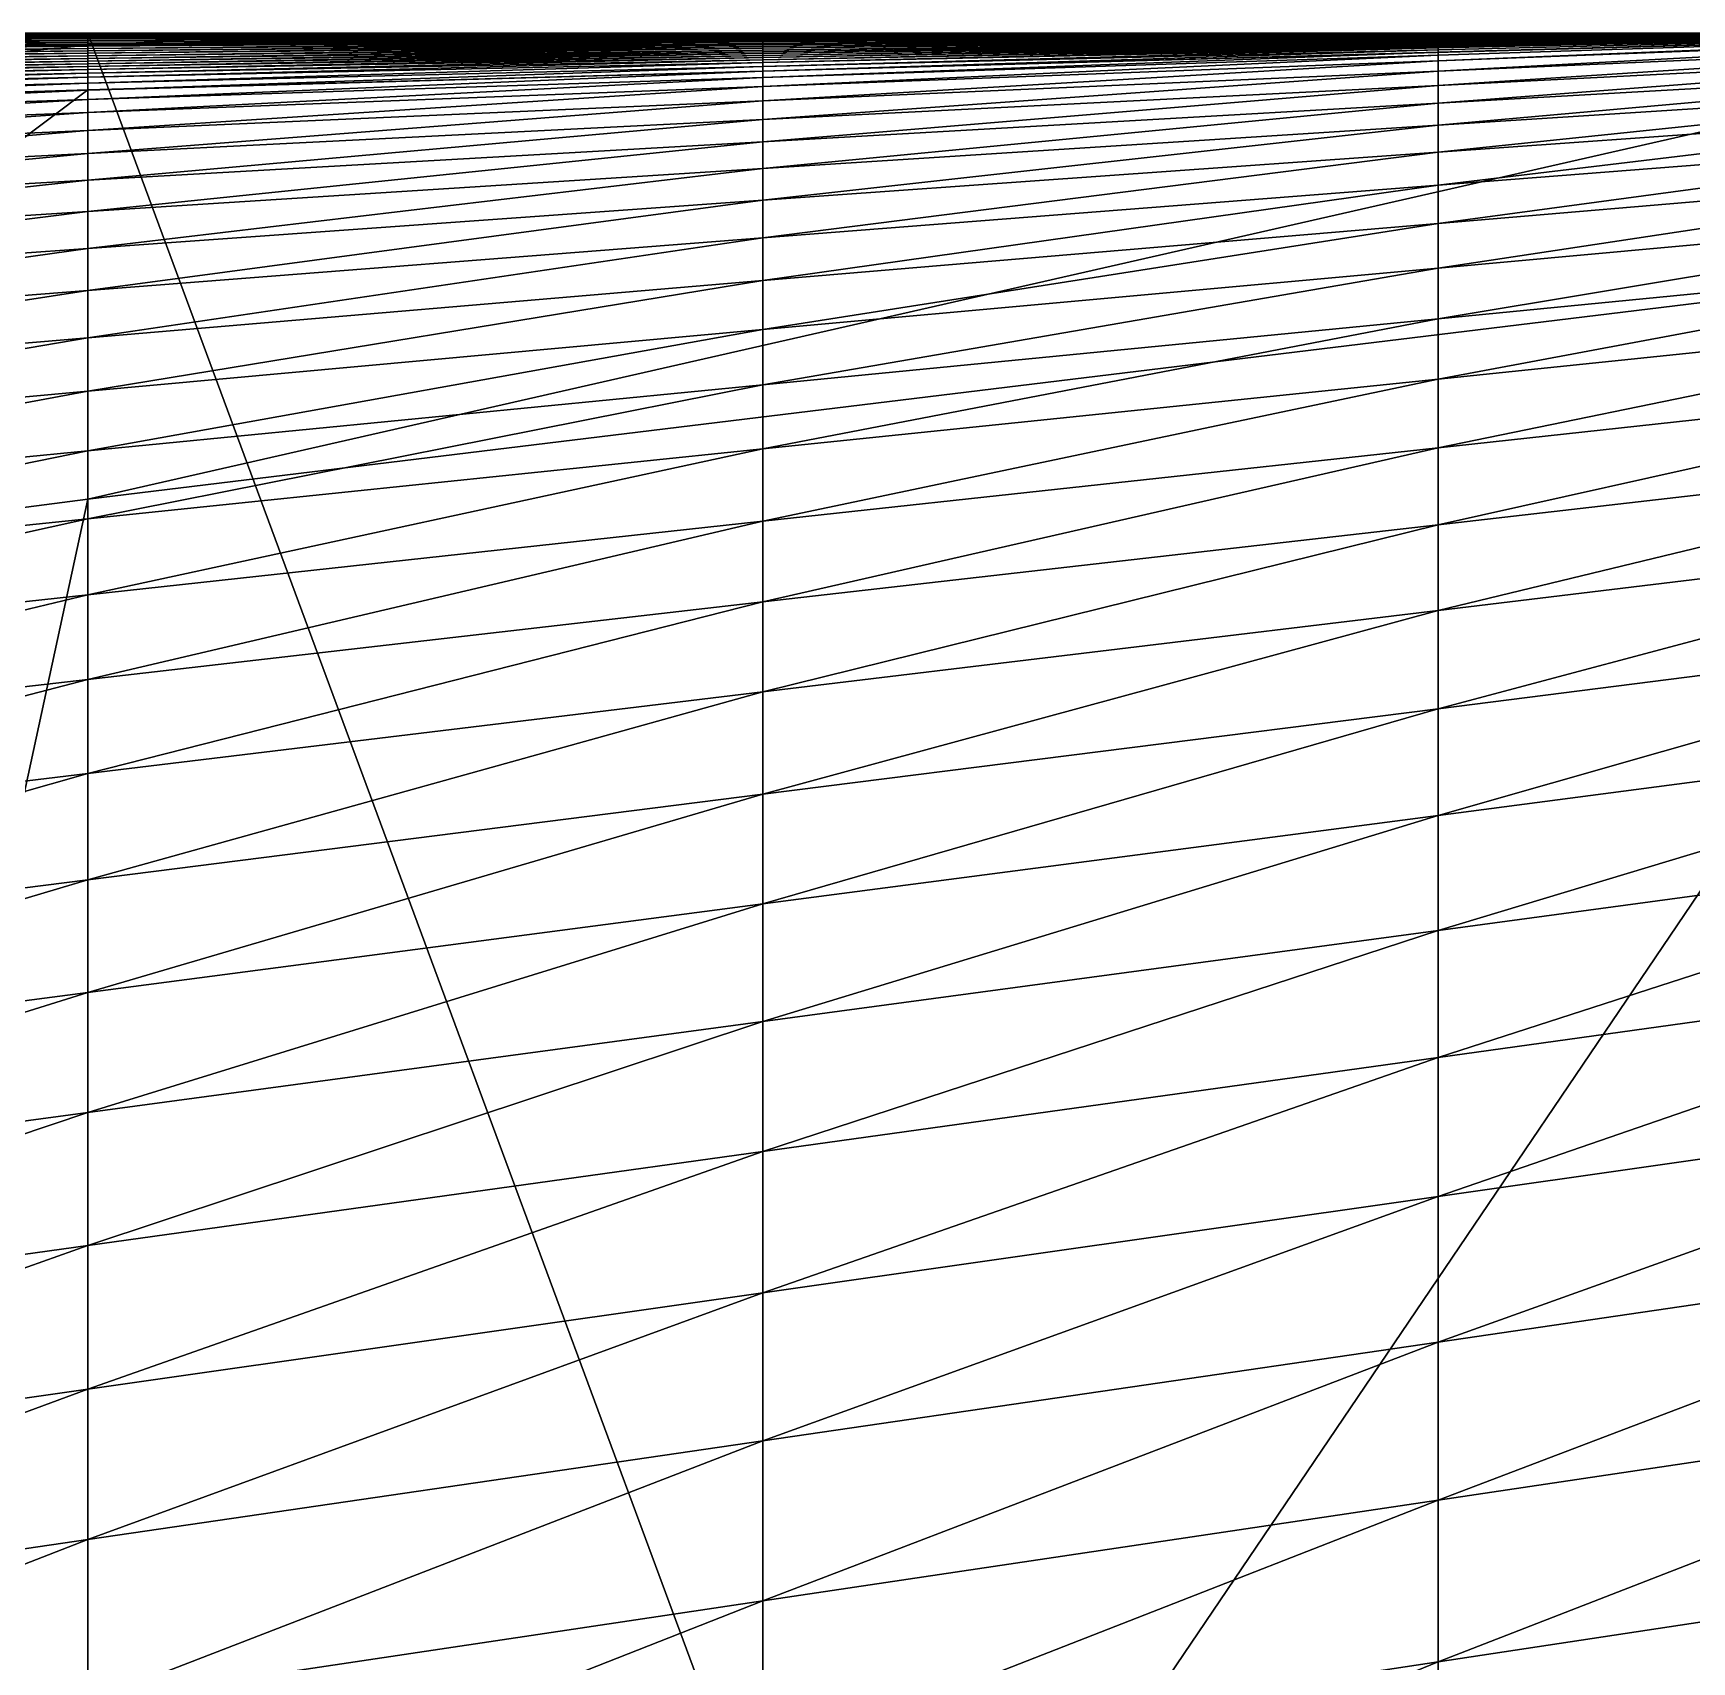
# Model space of a CAD drawing. Header units: metres. Extents: x -3 to 177, y -14 to 14.
# Drawn here: x 32.744 to 34.064, y 13.104 to 14.4 of the extents above; entities that cross this region are included whole.
import ezdxf

# ---------------------------------------------------------------- set-up
doc = ezdxf.new("R2010")
doc.units = ezdxf.units.M
doc.layers.add('HULL', color=7, linetype='Continuous', true_color=0x528ba5)
doc.layers.add('WBT_5_P', color=7, linetype='Continuous', true_color=0x5891b3)

msp = doc.modelspace()

# ---------------------------------------------------------------- linework, layer by layer
at = {"layer": 'HULL'}
for points in [[(32.25, 14.3999, 12.8585), (32.25, 14.4, 13.052), (32.7875, 14.4, 13.0447)], [(32.25, 14.3999, 12.8585), (32.7875, 14.4, 13.0447), (32.7875, 14.3999, 12.8503)], [(32.25, 14.4, 13.052), (32.25, 14.4, 13.2455), (32.7875, 14.4, 13.2391)], [(32.25, 14.4, 13.052), (32.7875, 14.4, 13.2391), (32.7875, 14.4, 13.0447)], [(32.25, 14.4, 13.2455), (32.25, 14.4, 13.439), (32.7875, 14.4, 13.4336)], [(32.25, 14.4, 13.2455), (32.7875, 14.4, 13.4336), (32.7875, 14.4, 13.2391)], [(32.25, 14.4, 13.439), (32.25, 14.4, 13.6325), (32.7875, 14.4, 13.628)], [(32.25, 14.4, 13.439), (32.7875, 14.4, 13.628), (32.7875, 14.4, 13.4336)], [(32.25, 14.4, 13.6325), (32.25, 14.4, 13.826), (32.7875, 14.4, 13.8224)], [(32.25, 14.4, 13.6325), (32.7875, 14.4, 13.8224), (32.7875, 14.4, 13.628)], [(32.25, 14.4, 13.826), (32.25, 14.4, 14.0195), (32.7875, 14.4, 14.0168)], [(32.25, 14.4, 13.826), (32.7875, 14.4, 14.0168), (32.7875, 14.4, 13.8224)], [(32.25, 14.4, 14.0195), (32.25, 14.4, 14.213), (32.7875, 14.4, 14.2112)], [(32.25, 14.4, 14.0195), (32.7875, 14.4, 14.2112), (32.7875, 14.4, 14.0168)], [(32.25, 14.4, 14.213), (32.25, 14.4, 14.4065), (32.7875, 14.4, 14.4056)], [(32.25, 14.4, 14.213), (32.7875, 14.4, 14.4056), (32.7875, 14.4, 14.2112)], [(32.25, 14.4, 14.4065), (32.25, 14.4, 14.6), (32.7875, 14.4, 14.6)], [(32.25, 14.4, 14.4065), (32.7875, 14.4, 14.6), (32.7875, 14.4, 14.4056)], [(32.25, 14.3996, 12.665), (32.25, 14.3999, 12.8585), (32.7875, 14.3999, 12.8503)], [(32.25, 14.3996, 12.665), (32.7875, 14.3999, 12.8503), (32.7875, 14.3997, 12.6559)], [(32.25, 14.3994, 12.4715), (32.25, 14.3996, 12.665), (32.7875, 14.3997, 12.6559)], [(32.25, 14.3994, 12.4715), (32.7875, 14.3997, 12.6559), (32.7875, 14.3996, 12.4615)], [(32.25, 14.3989, 12.278), (32.25, 14.3994, 12.4715), (32.7875, 14.3996, 12.4615)], [(32.25, 14.3989, 12.278), (32.7875, 14.3996, 12.4615), (32.7875, 14.3991, 12.2671)], [(32.25, 14.3982, 12.0845), (32.25, 14.3989, 12.278), (32.7875, 14.3991, 12.2671)], [(32.25, 14.3982, 12.0845), (32.7875, 14.3991, 12.2671), (32.7875, 14.3987, 12.0727)], [(32.25, 14.3975, 11.891), (32.25, 14.3982, 12.0845), (32.7875, 14.3987, 12.0727)], [(32.25, 14.3975, 11.891), (32.7875, 14.3987, 12.0727), (32.7875, 14.3981, 11.8783)], [(32.25, 14.3964, 11.6975), (32.25, 14.3975, 11.891), (32.7875, 14.3981, 11.8783)], [(32.25, 14.3964, 11.6975), (32.7875, 14.3981, 11.8783), (32.7875, 14.3973, 11.6839)], [(32.25, 14.3953, 11.504), (32.25, 14.3964, 11.6975), (32.7875, 14.3973, 11.6839)], [(32.25, 14.3953, 11.504), (32.7875, 14.3973, 11.6839), (32.7875, 14.3965, 11.4895)], [(32.25, 14.3938, 11.3106), (32.25, 14.3953, 11.504), (32.7875, 14.3965, 11.4895)], [(32.25, 14.3938, 11.3106), (32.7875, 14.3965, 11.4895), (32.7875, 14.3954, 11.2951)], [(32.25, 14.3922, 11.1171), (32.25, 14.3938, 11.3106), (32.7875, 14.3954, 11.2951)], [(32.25, 14.3922, 11.1171), (32.7875, 14.3954, 11.2951), (32.7875, 14.3942, 11.1007)], [(32.25, 14.3905, 10.9236), (32.25, 14.3922, 11.1171), (32.7875, 14.3942, 11.1007)], [(32.25, 14.3905, 10.9236), (32.7875, 14.3942, 11.1007), (32.7875, 14.3929, 10.9063)], [(32.25, 14.3885, 10.7301), (32.25, 14.3905, 10.9236), (32.7875, 14.3929, 10.9063)], [(32.25, 14.3885, 10.7301), (32.7875, 14.3929, 10.9063), (32.7875, 14.3914, 10.7119)], [(32.7875, 14.3999, 12.8503), (32.7875, 14.4, 13.0447), (33.325, 14.4, 13.0375)], [(32.7875, 14.3999, 12.8503), (33.325, 14.4, 13.0375), (33.325, 14.3999, 12.8421)], [(32.7875, 14.4, 13.0447), (32.7875, 14.4, 13.2391), (33.325, 14.4, 13.2328)], [(32.7875, 14.4, 13.0447), (33.325, 14.4, 13.2328), (33.325, 14.4, 13.0375)], [(32.7875, 14.4, 13.2391), (32.7875, 14.4, 13.4336), (33.325, 14.4, 13.4281)], [(32.7875, 14.4, 13.2391), (33.325, 14.4, 13.4281), (33.325, 14.4, 13.2328)], [(32.7875, 14.4, 13.4336), (32.7875, 14.4, 13.628), (33.325, 14.4, 13.6234)], [(32.7875, 14.4, 13.4336), (33.325, 14.4, 13.6234), (33.325, 14.4, 13.4281)], [(32.7875, 14.4, 13.628), (32.7875, 14.4, 13.8224), (33.325, 14.4, 13.8187)], [(32.7875, 14.4, 13.628), (33.325, 14.4, 13.8187), (33.325, 14.4, 13.6234)], [(32.7875, 14.4, 13.8224), (32.7875, 14.4, 14.0168), (33.325, 14.4, 14.014)], [(32.7875, 14.4, 13.8224), (33.325, 14.4, 14.014), (33.325, 14.4, 13.8187)], [(32.7875, 14.4, 14.0168), (32.7875, 14.4, 14.2112), (33.325, 14.4, 14.2094)], [(32.7875, 14.4, 14.0168), (33.325, 14.4, 14.2094), (33.325, 14.4, 14.014)], [(32.7875, 14.4, 14.2112), (32.7875, 14.4, 14.4056), (33.325, 14.4, 14.4047)], [(32.7875, 14.4, 14.2112), (33.325, 14.4, 14.4047), (33.325, 14.4, 14.2094)], [(32.7875, 14.4, 14.4056), (32.7875, 14.4, 14.6), (33.325, 14.4, 14.6)], [(32.7875, 14.4, 14.4056), (33.325, 14.4, 14.6), (33.325, 14.4, 14.4047)], [(32.7875, 14.3997, 12.6559), (32.7875, 14.3999, 12.8503), (33.325, 14.3999, 12.8421)], [(32.7875, 14.3997, 12.6559), (33.325, 14.3999, 12.8421), (33.325, 14.3998, 12.6468)], [(32.7875, 14.3996, 12.4615), (32.7875, 14.3997, 12.6559), (33.325, 14.3998, 12.6468)], [(32.7875, 14.3996, 12.4615), (33.325, 14.3998, 12.6468), (33.325, 14.3997, 12.4515)], [(32.7875, 14.3991, 12.2671), (32.7875, 14.3996, 12.4615), (33.325, 14.3997, 12.4515)], [(32.7875, 14.3991, 12.2671), (33.325, 14.3997, 12.4515), (33.325, 14.3994, 12.2562)], [(32.7875, 14.3987, 12.0727), (32.7875, 14.3991, 12.2671), (33.325, 14.3994, 12.2562)], [(32.7875, 14.3987, 12.0727), (33.325, 14.3994, 12.2562), (33.325, 14.3991, 12.0609)], [(32.7875, 14.3981, 11.8783), (32.7875, 14.3987, 12.0727), (33.325, 14.3991, 12.0609)], [(32.7875, 14.3981, 11.8783), (33.325, 14.3991, 12.0609), (33.325, 14.3987, 11.8656)], [(32.7875, 14.3973, 11.6839), (32.7875, 14.3981, 11.8783), (33.325, 14.3987, 11.8656)], [(32.7875, 14.3973, 11.6839), (33.325, 14.3987, 11.8656), (33.325, 14.3982, 11.6702)], [(32.7875, 14.3965, 11.4895), (32.7875, 14.3973, 11.6839), (33.325, 14.3982, 11.6702)], [(32.7875, 14.3965, 11.4895), (33.325, 14.3982, 11.6702), (33.325, 14.3976, 11.4749)], [(32.7875, 14.3954, 11.2951), (32.7875, 14.3965, 11.4895), (33.325, 14.3976, 11.4749)], [(32.7875, 14.3954, 11.2951), (33.325, 14.3976, 11.4749), (33.325, 14.3969, 11.2796)], [(32.7875, 14.3942, 11.1007), (32.7875, 14.3954, 11.2951), (33.325, 14.3969, 11.2796)], [(32.7875, 14.3942, 11.1007), (33.325, 14.3969, 11.2796), (33.325, 14.3961, 11.0843)], [(32.7875, 14.3929, 10.9063), (32.7875, 14.3942, 11.1007), (33.325, 14.3961, 11.0843)], [(32.7875, 14.3929, 10.9063), (33.325, 14.3961, 11.0843), (33.325, 14.3953, 10.889)], [(32.7875, 14.3914, 10.7119), (32.7875, 14.3929, 10.9063), (33.325, 14.3953, 10.889)], [(32.7875, 14.3914, 10.7119), (33.325, 14.3953, 10.889), (33.325, 14.3942, 10.6937)], [(32.7875, 14.3897, 10.5175), (32.7875, 14.3914, 10.7119), (33.325, 14.3942, 10.6937)], [(32.7875, 14.3897, 10.5175), (33.325, 14.3942, 10.6937), (33.325, 14.3931, 10.4984)], [(32.7875, 14.3879, 10.3231), (32.7875, 14.3897, 10.5175), (33.325, 14.3931, 10.4984)], [(32.7875, 14.3879, 10.3231), (33.325, 14.3931, 10.4984), (33.325, 14.3919, 10.3031)], [(33.325, 14.3998, 12.6468), (33.325, 14.3999, 12.8421), (33.8625, 14.4, 12.834)], [(33.325, 14.3998, 12.6468), (33.8625, 14.4, 12.834), (33.8625, 14.3999, 12.6377)], [(33.325, 14.3999, 12.8421), (33.325, 14.4, 13.0375), (33.8625, 14.4, 13.0302)], [(33.325, 14.3999, 12.8421), (33.8625, 14.4, 13.0302), (33.8625, 14.4, 12.834)], [(33.325, 14.4, 13.0375), (33.325, 14.4, 13.2328), (33.8625, 14.4, 13.2264)], [(33.325, 14.4, 13.0375), (33.8625, 14.4, 13.2264), (33.8625, 14.4, 13.0302)], [(33.325, 14.4, 13.2328), (33.325, 14.4, 13.4281), (33.8625, 14.4, 13.4226)], [(33.325, 14.4, 13.2328), (33.8625, 14.4, 13.4226), (33.8625, 14.4, 13.2264)], [(33.325, 14.4, 13.4281), (33.325, 14.4, 13.6234), (33.8625, 14.4, 13.6189)], [(33.325, 14.4, 13.4281), (33.8625, 14.4, 13.6189), (33.8625, 14.4, 13.4226)], [(33.325, 14.4, 13.6234), (33.325, 14.4, 13.8187), (33.8625, 14.4, 13.8151)], [(33.325, 14.4, 13.6234), (33.8625, 14.4, 13.8151), (33.8625, 14.4, 13.6189)], [(33.325, 14.4, 13.8187), (33.325, 14.4, 14.014), (33.8625, 14.4, 14.0113)], [(33.325, 14.4, 13.8187), (33.8625, 14.4, 14.0113), (33.8625, 14.4, 13.8151)], [(33.325, 14.4, 14.014), (33.325, 14.4, 14.2094), (33.8625, 14.4, 14.2075)], [(33.325, 14.4, 14.014), (33.8625, 14.4, 14.2075), (33.8625, 14.4, 14.0113)], [(33.325, 14.4, 14.2094), (33.325, 14.4, 14.4047), (33.8625, 14.4, 14.4038)], [(33.325, 14.4, 14.2094), (33.8625, 14.4, 14.4038), (33.8625, 14.4, 14.2075)], [(33.325, 14.4, 14.4047), (33.325, 14.4, 14.6), (33.8625, 14.4, 14.6)], [(33.325, 14.4, 14.4047), (33.8625, 14.4, 14.6), (33.8625, 14.4, 14.4038)], [(33.325, 14.3994, 12.2562), (33.325, 14.3997, 12.4515), (33.8625, 14.3999, 12.4415)], [(33.325, 14.3994, 12.2562), (33.8625, 14.3999, 12.4415), (33.8625, 14.3997, 12.2453)], [(33.325, 14.3997, 12.4515), (33.325, 14.3998, 12.6468), (33.8625, 14.3999, 12.6377)], [(33.325, 14.3997, 12.4515), (33.8625, 14.3999, 12.6377), (33.8625, 14.3999, 12.4415)], [(33.325, 14.3991, 12.0609), (33.325, 14.3994, 12.2562), (33.8625, 14.3997, 12.2453)], [(33.325, 14.3991, 12.0609), (33.8625, 14.3997, 12.2453), (33.8625, 14.3996, 12.049)], [(33.325, 14.3987, 11.8656), (33.325, 14.3991, 12.0609), (33.8625, 14.3996, 12.049)], [(33.325, 14.3987, 11.8656), (33.8625, 14.3996, 12.049), (33.8625, 14.3994, 11.8528)], [(33.325, 14.3982, 11.6702), (33.325, 14.3987, 11.8656), (33.8625, 14.3994, 11.8528)], [(33.325, 14.3982, 11.6702), (33.8625, 14.3994, 11.8528), (33.8625, 14.3991, 11.6566)], [(33.325, 14.3976, 11.4749), (33.325, 14.3982, 11.6702), (33.8625, 14.3991, 11.6566)], [(33.325, 14.3976, 11.4749), (33.8625, 14.3991, 11.6566), (33.8625, 14.3988, 11.4604)], [(33.325, 14.3969, 11.2796), (33.325, 14.3976, 11.4749), (33.8625, 14.3988, 11.4604)], [(33.325, 14.3969, 11.2796), (33.8625, 14.3988, 11.4604), (33.8625, 14.3985, 11.2641)], [(33.325, 14.3961, 11.0843), (33.325, 14.3969, 11.2796), (33.8625, 14.3985, 11.2641)], [(33.325, 14.3961, 11.0843), (33.8625, 14.3985, 11.2641), (33.8625, 14.3981, 11.0679)], [(33.325, 14.3953, 10.889), (33.325, 14.3961, 11.0843), (33.8625, 14.3981, 11.0679)], [(33.325, 14.3953, 10.889), (33.8625, 14.3981, 11.0679), (33.8625, 14.3976, 10.8717)], [(33.325, 14.3942, 10.6937), (33.325, 14.3953, 10.889), (33.8625, 14.3976, 10.8717)], [(33.325, 14.3942, 10.6937), (33.8625, 14.3976, 10.8717), (33.8625, 14.3971, 10.6755)], [(33.325, 14.3931, 10.4984), (33.325, 14.3942, 10.6937), (33.8625, 14.3971, 10.6755)], [(33.325, 14.3931, 10.4984), (33.8625, 14.3971, 10.6755), (33.8625, 14.3966, 10.4793)], [(33.325, 14.3919, 10.3031), (33.325, 14.3931, 10.4984), (33.8625, 14.3966, 10.4793)], [(33.325, 14.3919, 10.3031), (33.8625, 14.3966, 10.4793), (33.8625, 14.396, 10.283)], [(33.325, 14.3907, 10.1078), (33.325, 14.3919, 10.3031), (33.8625, 14.396, 10.283)], [(33.325, 14.3907, 10.1078), (33.8625, 14.396, 10.283), (33.8625, 14.3953, 10.0868)], [(33.325, 14.3893, 9.9125), (33.325, 14.3907, 10.1078), (33.8625, 14.3953, 10.0868)], [(33.325, 14.3893, 9.9125), (33.8625, 14.3953, 10.0868), (33.8625, 14.3947, 9.8906)], [(33.325, 14.388, 9.7172), (33.325, 14.3893, 9.9125), (33.8625, 14.3947, 9.8906)], [(33.325, 14.388, 9.7172), (33.8625, 14.3947, 9.8906), (33.8625, 14.394, 9.6944)], [(33.325, 14.3866, 9.5219), (33.325, 14.388, 9.7172), (33.8625, 14.394, 9.6944)], [(33.325, 14.3866, 9.5219), (33.8625, 14.394, 9.6944), (33.8625, 14.3933, 9.4982)], [(33.325, 14.3852, 9.3266), (33.325, 14.3866, 9.5219), (33.8625, 14.3933, 9.4982)], [(33.325, 14.3852, 9.3266), (33.8625, 14.3933, 9.4982), (33.8625, 14.3926, 9.302)], [(33.325, 14.3838, 9.1313), (33.325, 14.3852, 9.3266), (33.8625, 14.3926, 9.302)], [(33.325, 14.3838, 9.1313), (33.8625, 14.3926, 9.302), (33.8625, 14.3919, 9.1057)], [(33.8625, 14.3781, 7.5365), (33.8625, 14.3824, 7.7325), (34.4, 14.4, 7.7002)], [(33.8625, 14.3781, 7.5365), (34.4, 14.4, 7.7002), (34.4, 14.3987, 7.5031)], [(33.8625, 14.3824, 7.7325), (33.8625, 14.3849, 7.9286), (34.4, 14.4, 7.8974)], [(33.8625, 14.3824, 7.7325), (34.4, 14.4, 7.8974), (34.4, 14.4, 7.7002)], [(33.8625, 14.3849, 7.9286), (33.8625, 14.3868, 8.1247), (34.4, 14.4, 8.0945)], [(33.8625, 14.3849, 7.9286), (34.4, 14.4, 8.0945), (34.4, 14.4, 7.8974)], [(33.8625, 14.3868, 8.1247), (33.8625, 14.3883, 8.3209), (34.4, 14.4, 8.2916)], [(33.8625, 14.3868, 8.1247), (34.4, 14.4, 8.2916), (34.4, 14.4, 8.0945)], [(33.8625, 14.3883, 8.3209), (33.8625, 14.3894, 8.5171), (34.4, 14.4, 8.4888)], [(33.8625, 14.3883, 8.3209), (34.4, 14.4, 8.4888), (34.4, 14.4, 8.2916)], [(33.8625, 14.3894, 8.5171), (33.8625, 14.3904, 8.7133), (34.4, 14.4, 8.6859)], [(33.8625, 14.3894, 8.5171), (34.4, 14.4, 8.6859), (34.4, 14.4, 8.4888)], [(33.8625, 14.3904, 8.7133), (33.8625, 14.3912, 8.9095), (34.4, 14.4, 8.883)], [(33.8625, 14.3904, 8.7133), (34.4, 14.4, 8.883), (34.4, 14.4, 8.6859)], [(33.8625, 14.3912, 8.9095), (33.8625, 14.3919, 9.1057), (34.4, 14.4, 9.0802)], [(33.8625, 14.3912, 8.9095), (34.4, 14.4, 9.0802), (34.4, 14.4, 8.883)], [(33.8625, 14.3919, 9.1057), (33.8625, 14.3926, 9.302), (34.4, 14.4, 9.2773)], [(33.8625, 14.3919, 9.1057), (34.4, 14.4, 9.2773), (34.4, 14.4, 9.0802)], [(33.8625, 14.3926, 9.302), (33.8625, 14.3933, 9.4982), (34.4, 14.4, 9.4745)], [(33.8625, 14.3926, 9.302), (34.4, 14.4, 9.4745), (34.4, 14.4, 9.2773)], [(33.8625, 14.3933, 9.4982), (33.8625, 14.394, 9.6944), (34.4, 14.4, 9.6716)], [(33.8625, 14.3933, 9.4982), (34.4, 14.4, 9.6716), (34.4, 14.4, 9.4745)], [(33.8625, 14.394, 9.6944), (33.8625, 14.3947, 9.8906), (34.4, 14.4, 9.8687)], [(33.8625, 14.394, 9.6944), (34.4, 14.4, 9.8687), (34.4, 14.4, 9.6716)], [(33.8625, 14.3947, 9.8906), (33.8625, 14.3953, 10.0868), (34.4, 14.4, 10.0659)], [(33.8625, 14.3947, 9.8906), (34.4, 14.4, 10.0659), (34.4, 14.4, 9.8687)], [(33.8625, 14.3953, 10.0868), (33.8625, 14.396, 10.283), (34.4, 14.4, 10.263)], [(33.8625, 14.3953, 10.0868), (34.4, 14.4, 10.263), (34.4, 14.4, 10.0659)], [(33.8625, 14.396, 10.283), (33.8625, 14.3966, 10.4793), (34.4, 14.4, 10.4601)], [(33.8625, 14.396, 10.283), (34.4, 14.4, 10.4601), (34.4, 14.4, 10.263)], [(33.8625, 14.3966, 10.4793), (33.8625, 14.3971, 10.6755), (34.4, 14.4, 10.6573)], [(33.8625, 14.3966, 10.4793), (34.4, 14.4, 10.6573), (34.4, 14.4, 10.4601)], [(33.8625, 14.3971, 10.6755), (33.8625, 14.3976, 10.8717), (34.4, 14.4, 10.8544)], [(33.8625, 14.3971, 10.6755), (34.4, 14.4, 10.8544), (34.4, 14.4, 10.6573)], [(33.8625, 14.3976, 10.8717), (33.8625, 14.3981, 11.0679), (34.4, 14.4, 11.0515)], [(33.8625, 14.3976, 10.8717), (34.4, 14.4, 11.0515), (34.4, 14.4, 10.8544)], [(33.8625, 14.3981, 11.0679), (33.8625, 14.3985, 11.2641), (34.4, 14.4, 11.2487)], [(33.8625, 14.3981, 11.0679), (34.4, 14.4, 11.2487), (34.4, 14.4, 11.0515)], [(33.8625, 14.3985, 11.2641), (33.8625, 14.3988, 11.4604), (34.4, 14.4, 11.4458)], [(33.8625, 14.3985, 11.2641), (34.4, 14.4, 11.4458), (34.4, 14.4, 11.2487)], [(33.8625, 14.3988, 11.4604), (33.8625, 14.3991, 11.6566), (34.4, 14.4, 11.643)], [(33.8625, 14.3988, 11.4604), (34.4, 14.4, 11.643), (34.4, 14.4, 11.4458)], [(33.8625, 14.3991, 11.6566), (33.8625, 14.3994, 11.8528), (34.4, 14.4, 11.8401)], [(33.8625, 14.3991, 11.6566), (34.4, 14.4, 11.8401), (34.4, 14.4, 11.643)], [(33.8625, 14.3994, 11.8528), (33.8625, 14.3996, 12.049), (34.4, 14.4, 12.0372)], [(33.8625, 14.3994, 11.8528), (34.4, 14.4, 12.0372), (34.4, 14.4, 11.8401)], [(33.8625, 14.3996, 12.049), (33.8625, 14.3997, 12.2453), (34.4, 14.4, 12.2344)], [(33.8625, 14.3996, 12.049), (34.4, 14.4, 12.2344), (34.4, 14.4, 12.0372)], [(33.8625, 14.3997, 12.2453), (33.8625, 14.3999, 12.4415), (34.4, 14.4, 12.4315)], [(33.8625, 14.3997, 12.2453), (34.4, 14.4, 12.4315), (34.4, 14.4, 12.2344)], [(33.8625, 14.3999, 12.4415), (33.8625, 14.3999, 12.6377), (34.4, 14.4, 12.6286)], [(33.8625, 14.3999, 12.4415), (34.4, 14.4, 12.6286), (34.4, 14.4, 12.4315)], [(33.8625, 14.3999, 12.6377), (33.8625, 14.4, 12.834), (34.4, 14.4, 12.8258)], [(33.8625, 14.3999, 12.6377), (34.4, 14.4, 12.8258), (34.4, 14.4, 12.6286)], [(33.8625, 14.4, 12.834), (33.8625, 14.4, 13.0302), (34.4, 14.4, 13.0229)], [(33.8625, 14.4, 12.834), (34.4, 14.4, 13.0229), (34.4, 14.4, 12.8258)], [(33.8625, 14.4, 13.0302), (33.8625, 14.4, 13.2264), (34.4, 14.4, 13.22)], [(33.8625, 14.4, 13.0302), (34.4, 14.4, 13.22), (34.4, 14.4, 13.0229)], [(33.8625, 14.4, 13.2264), (33.8625, 14.4, 13.4226), (34.4, 14.4, 13.4172)], [(33.8625, 14.4, 13.2264), (34.4, 14.4, 13.4172), (34.4, 14.4, 13.22)], [(33.8625, 14.4, 13.4226), (33.8625, 14.4, 13.6189), (34.4, 14.4, 13.6143)], [(33.8625, 14.4, 13.4226), (34.4, 14.4, 13.6143), (34.4, 14.4, 13.4172)], [(33.8625, 14.4, 13.6189), (33.8625, 14.4, 13.8151), (34.4, 14.4, 13.8115)], [(33.8625, 14.4, 13.6189), (34.4, 14.4, 13.8115), (34.4, 14.4, 13.6143)], [(33.8625, 14.4, 13.8151), (33.8625, 14.4, 14.0113), (34.4, 14.4, 14.0086)], [(33.8625, 14.4, 13.8151), (34.4, 14.4, 14.0086), (34.4, 14.4, 13.8115)], [(33.8625, 14.4, 14.0113), (33.8625, 14.4, 14.2075), (34.4, 14.4, 14.2057)], [(33.8625, 14.4, 14.0113), (34.4, 14.4, 14.2057), (34.4, 14.4, 14.0086)], [(33.8625, 14.4, 14.2075), (33.8625, 14.4, 14.4038), (34.4, 14.4, 14.4029)], [(33.8625, 14.4, 14.2075), (34.4, 14.4, 14.4029), (34.4, 14.4, 14.2057)], [(33.8625, 14.4, 14.4038), (33.8625, 14.4, 14.6), (34.4, 14.4, 14.6)], [(33.8625, 14.4, 14.4038), (34.4, 14.4, 14.6), (34.4, 14.4, 14.4029)], [(33.8625, 14.3697, 7.3406), (33.8625, 14.3781, 7.5365), (34.4, 14.3987, 7.5031)], [(33.8625, 14.3697, 7.3406), (34.4, 14.3987, 7.5031), (34.4, 14.3933, 7.306)], [(33.8625, 14.3584, 7.1449), (33.8625, 14.3697, 7.3406), (34.4, 14.3933, 7.306)], [(33.8625, 14.3584, 7.1449), (34.4, 14.3933, 7.306), (34.4, 14.3854, 7.1091)], [(32.25, 14.3862, 10.5366), (32.25, 14.3885, 10.7301), (32.7875, 14.3914, 10.7119)], [(32.25, 14.3862, 10.5366), (32.7875, 14.3914, 10.7119), (32.7875, 14.3897, 10.5175)], [(32.25, 14.3838, 10.3432), (32.25, 14.3862, 10.5366), (32.7875, 14.3897, 10.5175)], [(32.25, 14.3838, 10.3432), (32.7875, 14.3897, 10.5175), (32.7875, 14.3879, 10.3231)], [(32.25, 14.3813, 10.1497), (32.25, 14.3838, 10.3432), (32.7875, 14.3879, 10.3231)], [(32.25, 14.3813, 10.1497), (32.7875, 14.3879, 10.3231), (32.7875, 14.386, 10.1287)], [(32.25, 14.3787, 9.9562), (32.25, 14.3813, 10.1497), (32.7875, 14.386, 10.1287)], [(32.25, 14.3787, 9.9562), (32.7875, 14.386, 10.1287), (32.7875, 14.384, 9.9344)], [(32.25, 14.3759, 9.7628), (32.25, 14.3787, 9.9562), (32.7875, 14.384, 9.9344)], [(32.25, 14.3759, 9.7628), (32.7875, 14.384, 9.9344), (32.7875, 14.3819, 9.74)], [(32.25, 14.3732, 9.5693), (32.25, 14.3759, 9.7628), (32.7875, 14.3819, 9.74)], [(32.25, 14.3732, 9.5693), (32.7875, 14.3819, 9.74), (32.7875, 14.3799, 9.5456)], [(32.25, 14.3704, 9.3759), (32.25, 14.3732, 9.5693), (32.7875, 14.3799, 9.5456)], [(32.25, 14.3704, 9.3759), (32.7875, 14.3799, 9.5456), (32.7875, 14.3778, 9.3512)], [(32.7875, 14.386, 10.1287), (32.7875, 14.3879, 10.3231), (33.325, 14.3919, 10.3031)], [(32.7875, 14.386, 10.1287), (33.325, 14.3919, 10.3031), (33.325, 14.3907, 10.1078)], [(32.7875, 14.384, 9.9344), (32.7875, 14.386, 10.1287), (33.325, 14.3907, 10.1078)], [(32.7875, 14.384, 9.9344), (33.325, 14.3907, 10.1078), (33.325, 14.3893, 9.9125)], [(32.7875, 14.3819, 9.74), (32.7875, 14.384, 9.9344), (33.325, 14.3893, 9.9125)], [(32.7875, 14.3819, 9.74), (33.325, 14.3893, 9.9125), (33.325, 14.388, 9.7172)], [(32.7875, 14.3799, 9.5456), (32.7875, 14.3819, 9.74), (33.325, 14.388, 9.7172)], [(32.7875, 14.3799, 9.5456), (33.325, 14.388, 9.7172), (33.325, 14.3866, 9.5219)], [(32.7875, 14.3778, 9.3512), (32.7875, 14.3799, 9.5456), (33.325, 14.3866, 9.5219)], [(32.7875, 14.3778, 9.3512), (33.325, 14.3866, 9.5219), (33.325, 14.3852, 9.3266)], [(32.7875, 14.3757, 9.1569), (32.7875, 14.3778, 9.3512), (33.325, 14.3852, 9.3266)], [(32.7875, 14.3757, 9.1569), (33.325, 14.3852, 9.3266), (33.325, 14.3838, 9.1313)], [(32.7875, 14.3735, 8.9625), (32.7875, 14.3757, 9.1569), (33.325, 14.3838, 9.1313)], [(32.7875, 14.3735, 8.9625), (33.325, 14.3838, 9.1313), (33.325, 14.3823, 8.936)], [(32.7875, 14.3711, 8.7681), (32.7875, 14.3735, 8.9625), (33.325, 14.3823, 8.936)], [(32.7875, 14.3711, 8.7681), (33.325, 14.3823, 8.936), (33.325, 14.3807, 8.7407)], [(32.7875, 14.3683, 8.5738), (32.7875, 14.3711, 8.7681), (33.325, 14.3807, 8.7407)], [(32.7875, 14.3683, 8.5738), (33.325, 14.3807, 8.7407), (33.325, 14.3789, 8.5454)], [(33.325, 14.3823, 8.936), (33.325, 14.3838, 9.1313), (33.8625, 14.3919, 9.1057)], [(33.325, 14.3823, 8.936), (33.8625, 14.3919, 9.1057), (33.8625, 14.3912, 8.9095)], [(33.325, 14.3807, 8.7407), (33.325, 14.3823, 8.936), (33.8625, 14.3912, 8.9095)], [(33.325, 14.3807, 8.7407), (33.8625, 14.3912, 8.9095), (33.8625, 14.3904, 8.7133)], [(33.325, 14.3789, 8.5454), (33.325, 14.3807, 8.7407), (33.8625, 14.3904, 8.7133)], [(33.325, 14.3789, 8.5454), (33.8625, 14.3904, 8.7133), (33.8625, 14.3894, 8.5171)], [(33.325, 14.3766, 8.3502), (33.325, 14.3789, 8.5454), (33.8625, 14.3894, 8.5171)], [(33.325, 14.3766, 8.3502), (33.8625, 14.3894, 8.5171), (33.8625, 14.3883, 8.3209)], [(33.325, 14.3735, 8.1549), (33.325, 14.3766, 8.3502), (33.8625, 14.3883, 8.3209)], [(33.325, 14.3735, 8.1549), (33.8625, 14.3883, 8.3209), (33.8625, 14.3868, 8.1247)], [(33.325, 14.3697, 7.9598), (33.325, 14.3735, 8.1549), (33.8625, 14.3868, 8.1247)], [(33.325, 14.3697, 7.9598), (33.8625, 14.3868, 8.1247), (33.8625, 14.3849, 7.9286)], [(33.325, 14.3648, 7.7647), (33.325, 14.3697, 7.9598), (33.8625, 14.3849, 7.9286)], [(33.325, 14.3648, 7.7647), (33.8625, 14.3849, 7.9286), (33.8625, 14.3824, 7.7325)], [(33.325, 14.3575, 7.5698), (33.325, 14.3648, 7.7647), (33.8625, 14.3824, 7.7325)], [(33.325, 14.3575, 7.5698), (33.8625, 14.3824, 7.7325), (33.8625, 14.3781, 7.5365)], [(33.8625, 14.3442, 6.9495), (33.8625, 14.3584, 7.1449), (34.4, 14.3854, 7.1091)], [(33.8625, 14.3442, 6.9495), (34.4, 14.3854, 7.1091), (34.4, 14.3748, 6.9122)], [(32.25, 14.3676, 9.1824), (32.25, 14.3704, 9.3759), (32.7875, 14.3778, 9.3512)], [(32.25, 14.3676, 9.1824), (32.7875, 14.3778, 9.3512), (32.7875, 14.3757, 9.1569)], [(32.25, 14.3647, 8.989), (32.25, 14.3676, 9.1824), (32.7875, 14.3757, 9.1569)], [(32.25, 14.3647, 8.989), (32.7875, 14.3757, 9.1569), (32.7875, 14.3735, 8.9625)], [(32.25, 14.3614, 8.7955), (32.25, 14.3647, 8.989), (32.7875, 14.3735, 8.9625)], [(32.25, 14.3614, 8.7955), (32.7875, 14.3735, 8.9625), (32.7875, 14.3711, 8.7681)], [(32.25, 14.3577, 8.6021), (32.25, 14.3614, 8.7955), (32.7875, 14.3711, 8.7681)], [(32.25, 14.3577, 8.6021), (32.7875, 14.3711, 8.7681), (32.7875, 14.3683, 8.5738)], [(32.25, 14.3532, 8.4087), (32.25, 14.3577, 8.6021), (32.7875, 14.3683, 8.5738)], [(32.25, 14.3532, 8.4087), (32.7875, 14.3683, 8.5738), (32.7875, 14.3649, 8.3794)], [(32.7875, 14.3649, 8.3794), (32.7875, 14.3683, 8.5738), (33.325, 14.3789, 8.5454)], [(32.7875, 14.3649, 8.3794), (33.325, 14.3789, 8.5454), (33.325, 14.3766, 8.3502)], [(32.7875, 14.3603, 8.1852), (32.7875, 14.3649, 8.3794), (33.325, 14.3766, 8.3502)], [(32.7875, 14.3603, 8.1852), (33.325, 14.3766, 8.3502), (33.325, 14.3735, 8.1549)], [(32.7875, 14.3546, 7.991), (32.7875, 14.3603, 8.1852), (33.325, 14.3735, 8.1549)], [(32.7875, 14.3546, 7.991), (33.325, 14.3735, 8.1549), (33.325, 14.3697, 7.9598)], [(32.7875, 14.3473, 7.797), (32.7875, 14.3546, 7.991), (33.325, 14.3697, 7.9598)], [(32.7875, 14.3473, 7.797), (33.325, 14.3697, 7.9598), (33.325, 14.3648, 7.7647)], [(33.325, 14.3461, 7.3752), (33.325, 14.3575, 7.5698), (33.8625, 14.3781, 7.5365)], [(33.325, 14.3461, 7.3752), (33.8625, 14.3781, 7.5365), (33.8625, 14.3697, 7.3406)], [(33.325, 14.3313, 7.1808), (33.325, 14.3461, 7.3752), (33.8625, 14.3697, 7.3406)], [(33.325, 14.3313, 7.1808), (33.8625, 14.3697, 7.3406), (33.8625, 14.3584, 7.1449)], [(33.8625, 14.3268, 6.7543), (33.8625, 14.3442, 6.9495), (34.4, 14.3748, 6.9122)], [(33.8625, 14.3268, 6.7543), (34.4, 14.3748, 6.9122), (34.4, 14.3612, 6.7156)], [(32.25, 14.3471, 8.2154), (32.25, 14.3532, 8.4087), (32.7875, 14.3649, 8.3794)], [(32.25, 14.3471, 8.2154), (32.7875, 14.3649, 8.3794), (32.7875, 14.3603, 8.1852)], [(32.25, 14.3395, 8.0222), (32.25, 14.3471, 8.2154), (32.7875, 14.3603, 8.1852)], [(32.25, 14.3395, 8.0222), (32.7875, 14.3603, 8.1852), (32.7875, 14.3546, 7.991)], [(32.25, 14.3297, 7.8292), (32.25, 14.3395, 8.0222), (32.7875, 14.3546, 7.991)], [(32.25, 14.3297, 7.8292), (32.7875, 14.3546, 7.991), (32.7875, 14.3473, 7.797)], [(32.7875, 14.3369, 7.6032), (32.7875, 14.3473, 7.797), (33.325, 14.3648, 7.7647)], [(32.7875, 14.3369, 7.6032), (33.325, 14.3648, 7.7647), (33.325, 14.3575, 7.5698)], [(32.7875, 14.3226, 7.4097), (32.7875, 14.3369, 7.6032), (33.325, 14.3575, 7.5698)], [(32.7875, 14.3226, 7.4097), (33.325, 14.3575, 7.5698), (33.325, 14.3461, 7.3752)], [(33.325, 14.3136, 6.9867), (33.325, 14.3313, 7.1808), (33.8625, 14.3584, 7.1449)], [(33.325, 14.3136, 6.9867), (33.8625, 14.3584, 7.1449), (33.8625, 14.3442, 6.9495)], [(33.8625, 14.3053, 6.5596), (33.8625, 14.3268, 6.7543), (34.4, 14.3612, 6.7156)], [(33.8625, 14.3053, 6.5596), (34.4, 14.3612, 6.7156), (34.4, 14.3436, 6.5192)], [(32.25, 14.3163, 7.6366), (32.25, 14.3297, 7.8292), (32.7875, 14.3473, 7.797)], [(32.25, 14.3163, 7.6366), (32.7875, 14.3473, 7.797), (32.7875, 14.3369, 7.6032)], [(32.7875, 14.3043, 7.2167), (32.7875, 14.3226, 7.4097), (33.325, 14.3461, 7.3752)], [(32.7875, 14.3043, 7.2167), (33.325, 14.3461, 7.3752), (33.325, 14.3313, 7.1808)], [(33.325, 14.2924, 6.7931), (33.325, 14.3136, 6.9867), (33.8625, 14.3442, 6.9495)], [(33.325, 14.2924, 6.7931), (33.8625, 14.3442, 6.9495), (33.8625, 14.3268, 6.7543)], [(33.8625, 14.2791, 6.3654), (33.8625, 14.3053, 6.5596), (34.4, 14.3436, 6.5192)], [(33.8625, 14.2791, 6.3654), (34.4, 14.3436, 6.5192), (34.4, 14.321, 6.3234)], [(32.25, 14.299, 7.4443), (32.25, 14.3163, 7.6366), (32.7875, 14.3369, 7.6032)], [(32.25, 14.299, 7.4443), (32.7875, 14.3369, 7.6032), (32.7875, 14.3226, 7.4097)], [(32.7875, 14.2831, 7.024), (32.7875, 14.3043, 7.2167), (33.325, 14.3313, 7.1808)], [(32.7875, 14.2831, 7.024), (33.325, 14.3313, 7.1808), (33.325, 14.3136, 6.9867)], [(33.325, 14.2671, 6.5999), (33.325, 14.2924, 6.7931), (33.8625, 14.3268, 6.7543)], [(33.325, 14.2671, 6.5999), (33.8625, 14.3268, 6.7543), (33.8625, 14.3053, 6.5596)], [(32.25, 14.2773, 7.2526), (32.25, 14.299, 7.4443), (32.7875, 14.3226, 7.4097)], [(32.25, 14.2773, 7.2526), (32.7875, 14.3226, 7.4097), (32.7875, 14.3043, 7.2167)], [(32.7875, 14.258, 6.8318), (32.7875, 14.2831, 7.024), (33.325, 14.3136, 6.9867)], [(32.7875, 14.258, 6.8318), (33.325, 14.3136, 6.9867), (33.325, 14.2924, 6.7931)], [(33.8625, 14.2486, 6.1718), (33.8625, 14.2791, 6.3654), (34.4, 14.321, 6.3234)], [(33.8625, 14.2486, 6.1718), (34.4, 14.321, 6.3234), (34.4, 14.2941, 6.1281)], [(32.25, 14.2525, 7.0612), (32.25, 14.2773, 7.2526), (32.7875, 14.3043, 7.2167)], [(32.25, 14.2525, 7.0612), (32.7875, 14.3043, 7.2167), (32.7875, 14.2831, 7.024)], [(33.325, 14.2372, 6.4074), (33.325, 14.2671, 6.5999), (33.8625, 14.3053, 6.5596)], [(33.325, 14.2372, 6.4074), (33.8625, 14.3053, 6.5596), (33.8625, 14.2791, 6.3654)], [(32.7875, 14.2288, 6.6403), (32.7875, 14.258, 6.8318), (33.325, 14.2924, 6.7931)], [(32.7875, 14.2288, 6.6403), (33.325, 14.2924, 6.7931), (33.325, 14.2671, 6.5999)], [(33.8625, 14.2131, 5.9791), (33.8625, 14.2486, 6.1718), (34.4, 14.2941, 6.1281)], [(33.8625, 14.2131, 5.9791), (34.4, 14.2941, 6.1281), (34.4, 14.2621, 5.9336)], [(32.25, 14.2236, 6.8706), (32.25, 14.2525, 7.0612), (32.7875, 14.2831, 7.024)], [(32.25, 14.2236, 6.8706), (32.7875, 14.2831, 7.024), (32.7875, 14.258, 6.8318)], [(33.325, 14.2031, 6.2155), (33.325, 14.2372, 6.4074), (33.8625, 14.2791, 6.3654)], [(33.325, 14.2031, 6.2155), (33.8625, 14.2791, 6.3654), (33.8625, 14.2486, 6.1718)], [(32.7875, 14.1953, 6.4494), (32.7875, 14.2288, 6.6403), (33.325, 14.2671, 6.5999)], [(32.7875, 14.1953, 6.4494), (33.325, 14.2671, 6.5999), (33.325, 14.2372, 6.4074)], [(33.8625, 14.1727, 5.7874), (33.8625, 14.2131, 5.9791), (34.4, 14.2621, 5.9336)], [(33.8625, 14.1727, 5.7874), (34.4, 14.2621, 5.9336), (34.4, 14.2252, 5.74)], [(32.25, 14.1906, 6.6806), (32.25, 14.2236, 6.8706), (32.7875, 14.258, 6.8318)], [(32.25, 14.1906, 6.6806), (32.7875, 14.258, 6.8318), (32.7875, 14.2288, 6.6403)], [(33.325, 14.1641, 6.0247), (33.325, 14.2031, 6.2155), (33.8625, 14.2486, 6.1718)], [(33.325, 14.1641, 6.0247), (33.8625, 14.2486, 6.1718), (33.8625, 14.2131, 5.9791)], [(32.7875, 14.1577, 6.2593), (32.7875, 14.1953, 6.4494), (33.325, 14.2372, 6.4074)], [(32.7875, 14.1577, 6.2593), (33.325, 14.2372, 6.4074), (33.325, 14.2031, 6.2155)], [(32.25, 14.1533, 6.4914), (32.25, 14.1906, 6.6806), (32.7875, 14.2288, 6.6403)], [(32.25, 14.1533, 6.4914), (32.7875, 14.2288, 6.6403), (32.7875, 14.1953, 6.4494)], [(33.8625, 14.1247, 5.5974), (33.8625, 14.1727, 5.7874), (34.4, 14.2252, 5.74)], [(33.8625, 14.1247, 5.5974), (34.4, 14.2252, 5.74), (34.4, 14.1803, 5.548)], [(33.325, 14.1202, 5.8348), (33.325, 14.1641, 6.0247), (33.8625, 14.2131, 5.9791)], [(33.325, 14.1202, 5.8348), (33.8625, 14.2131, 5.9791), (33.8625, 14.1727, 5.7874)], [(32.25, 14.1122, 6.303), (32.25, 14.1533, 6.4914), (32.7875, 14.1953, 6.4494)], [(32.25, 14.1122, 6.303), (32.7875, 14.1953, 6.4494), (32.7875, 14.1577, 6.2593)], [(32.7875, 14.1151, 6.0702), (32.7875, 14.1577, 6.2593), (33.325, 14.2031, 6.2155)], [(32.7875, 14.1151, 6.0702), (33.325, 14.2031, 6.2155), (33.325, 14.1641, 6.0247)], [(33.325, 14.0692, 5.6467), (33.325, 14.1202, 5.8348), (33.8625, 14.1727, 5.7874)], [(33.325, 14.0692, 5.6467), (33.8625, 14.1727, 5.7874), (33.8625, 14.1247, 5.5974)], [(33.8625, 14.0701, 5.4091), (33.8625, 14.1247, 5.5974), (34.4, 14.1803, 5.548)], [(33.8625, 14.0701, 5.4091), (34.4, 14.1803, 5.548), (34.4, 14.1286, 5.3578)], [(32.25, 14.0661, 6.1157), (32.25, 14.1122, 6.303), (32.7875, 14.1577, 6.2593)], [(32.25, 14.0661, 6.1157), (32.7875, 14.1577, 6.2593), (32.7875, 14.1151, 6.0702)], [(32.7875, 14.0677, 5.8822), (32.7875, 14.1151, 6.0702), (33.325, 14.1641, 6.0247)], [(32.7875, 14.0677, 5.8822), (33.325, 14.1641, 6.0247), (33.325, 14.1202, 5.8348)], [(33.8625, 14.0089, 5.223), (33.8625, 14.0701, 5.4091), (34.4, 14.1286, 5.3578)], [(33.8625, 14.0089, 5.223), (34.4, 14.1286, 5.3578), (34.4, 14.0705, 5.1695)], [(32.7875, 14.0136, 5.696), (32.7875, 14.0677, 5.8822), (33.325, 14.1202, 5.8348)], [(32.7875, 14.0136, 5.696), (33.325, 14.1202, 5.8348), (33.325, 14.0692, 5.6467)], [(33.325, 14.0117, 5.4604), (33.325, 14.0692, 5.6467), (33.8625, 14.1247, 5.5974)], [(33.325, 14.0117, 5.4604), (33.8625, 14.1247, 5.5974), (33.8625, 14.0701, 5.4091)], [(32.25, 14.0152, 5.9297), (32.25, 14.0661, 6.1157), (32.7875, 14.1151, 6.0702)], [(32.25, 14.0152, 5.9297), (32.7875, 14.1151, 6.0702), (32.7875, 14.0677, 5.8822)], [(32.25, 13.958, 5.7453), (32.25, 14.0152, 5.9297), (32.7875, 14.0677, 5.8822)], [(32.25, 13.958, 5.7453), (32.7875, 14.0677, 5.8822), (32.7875, 14.0136, 5.696)], [(32.7875, 13.9532, 5.5117), (32.7875, 14.0136, 5.696), (33.325, 14.0692, 5.6467)], [(32.7875, 13.9532, 5.5117), (33.325, 14.0692, 5.6467), (33.325, 14.0117, 5.4604)], [(33.325, 13.9474, 5.2765), (33.325, 14.0117, 5.4604), (33.8625, 14.0701, 5.4091)], [(33.325, 13.9474, 5.2765), (33.8625, 14.0701, 5.4091), (33.8625, 14.0089, 5.223)], [(33.8625, 13.9406, 5.0394), (33.8625, 14.0089, 5.223), (34.4, 14.0705, 5.1695)], [(33.8625, 13.9406, 5.0394), (34.4, 14.0705, 5.1695), (34.4, 14.0055, 4.9834)], [(32.25, 13.8948, 5.563), (32.25, 13.958, 5.7453), (32.7875, 14.0136, 5.696)], [(32.25, 13.8948, 5.563), (32.7875, 14.0136, 5.696), (32.7875, 13.9532, 5.5117)], [(32.7875, 13.8858, 5.33), (32.7875, 13.9532, 5.5117), (33.325, 14.0117, 5.4604)], [(32.7875, 13.8858, 5.33), (33.325, 14.0117, 5.4604), (33.325, 13.9474, 5.2765)], [(33.325, 13.8758, 5.0954), (33.325, 13.9474, 5.2765), (33.8625, 14.0089, 5.223)], [(33.325, 13.8758, 5.0954), (33.8625, 14.0089, 5.223), (33.8625, 13.9406, 5.0394)], [(33.8625, 13.8625, 4.8597), (33.8625, 13.9406, 5.0394), (34.4, 14.0055, 4.9834)], [(33.8625, 13.8625, 4.8597), (34.4, 14.0055, 4.9834), (34.4, 13.9307, 4.8011)], [(32.25, 13.8243, 5.3835), (32.25, 13.8948, 5.563), (32.7875, 13.9532, 5.5117)], [(32.25, 13.8243, 5.3835), (32.7875, 13.9532, 5.5117), (32.7875, 13.8858, 5.33)], [(32.7875, 13.8109, 5.1514), (32.7875, 13.8858, 5.33), (33.325, 13.9474, 5.2765)], [(32.7875, 13.8109, 5.1514), (33.325, 13.9474, 5.2765), (33.325, 13.8758, 5.0954)], [(33.325, 13.7944, 4.9184), (33.325, 13.8758, 5.0954), (33.8625, 13.9406, 5.0394)], [(33.325, 13.7944, 4.9184), (33.8625, 13.9406, 5.0394), (33.8625, 13.8625, 4.8597)], [(33.8625, 13.7776, 4.6831), (33.8625, 13.8625, 4.8597), (34.4, 13.9307, 4.8011)], [(33.8625, 13.7776, 4.6831), (34.4, 13.9307, 4.8011), (34.4, 13.848, 4.6222)], [(32.25, 13.746, 5.2074), (32.25, 13.8243, 5.3835), (32.7875, 13.8858, 5.33)], [(32.25, 13.746, 5.2074), (32.7875, 13.8858, 5.33), (32.7875, 13.8109, 5.1514)], [(32.7875, 13.7262, 4.9771), (32.7875, 13.8109, 5.1514), (33.325, 13.8758, 5.0954)], [(32.7875, 13.7262, 4.9771), (33.325, 13.8758, 5.0954), (33.325, 13.7944, 4.9184)], [(33.325, 13.7071, 4.7441), (33.325, 13.7944, 4.9184), (33.8625, 13.8625, 4.8597)], [(33.325, 13.7071, 4.7441), (33.8625, 13.8625, 4.8597), (33.8625, 13.7776, 4.6831)], [(33.8625, 13.6861, 4.5098), (33.8625, 13.7776, 4.6831), (34.4, 13.848, 4.6222)], [(33.8625, 13.6861, 4.5098), (34.4, 13.848, 4.6222), (34.4, 13.7586, 4.4466)], [(32.25, 13.6581, 5.0358), (32.25, 13.746, 5.2074), (32.7875, 13.8109, 5.1514)], [(32.25, 13.6581, 5.0358), (32.7875, 13.8109, 5.1514), (32.7875, 13.7262, 4.9771)], [(32.7875, 13.6367, 4.805), (32.7875, 13.7262, 4.9771), (33.325, 13.7944, 4.9184)], [(32.7875, 13.6367, 4.805), (33.325, 13.7944, 4.9184), (33.325, 13.7071, 4.7441)], [(33.325, 13.6137, 4.573), (33.325, 13.7071, 4.7441), (33.8625, 13.7776, 4.6831)], [(33.325, 13.6137, 4.573), (33.8625, 13.7776, 4.6831), (33.8625, 13.6861, 4.5098)], [(33.8625, 13.585, 4.3419), (33.8625, 13.6861, 4.5098), (34.4, 13.7586, 4.4466)], [(33.8625, 13.585, 4.3419), (34.4, 13.7586, 4.4466), (34.4, 13.6598, 4.276)], [(32.25, 13.5663, 4.866), (32.25, 13.6581, 5.0358), (32.7875, 13.7262, 4.9771)], [(32.25, 13.5663, 4.866), (32.7875, 13.7262, 4.9771), (32.7875, 13.6367, 4.805)], [(32.7875, 13.5412, 4.6362), (32.7875, 13.6367, 4.805), (33.325, 13.7071, 4.7441)], [(32.7875, 13.5412, 4.6362), (33.325, 13.7071, 4.7441), (33.325, 13.6137, 4.573)], [(33.325, 13.5102, 4.4078), (33.325, 13.6137, 4.573), (33.8625, 13.6861, 4.5098)], [(33.325, 13.5102, 4.4078), (33.8625, 13.6861, 4.5098), (33.8625, 13.585, 4.3419)], [(33.8625, 13.4743, 4.1801), (33.8625, 13.585, 4.3419), (34.4, 13.6598, 4.276)], [(33.8625, 13.4743, 4.1801), (34.4, 13.6598, 4.276), (34.4, 13.551, 4.1117)], [(32.25, 13.4688, 4.6994), (32.25, 13.5663, 4.866), (32.7875, 13.6367, 4.805)], [(32.25, 13.4688, 4.6994), (32.7875, 13.6367, 4.805), (32.7875, 13.5412, 4.6362)], [(32.7875, 13.4354, 4.4737), (32.7875, 13.5412, 4.6362), (33.325, 13.6137, 4.573)], [(32.7875, 13.4354, 4.4737), (33.325, 13.6137, 4.573), (33.325, 13.5102, 4.4078)], [(33.325, 13.3976, 4.2486), (33.325, 13.5102, 4.4078), (33.8625, 13.585, 4.3419)], [(33.325, 13.3976, 4.2486), (33.8625, 13.585, 4.3419), (33.8625, 13.4743, 4.1801)], [(33.8625, 13.3585, 4.0222), (33.8625, 13.4743, 4.1801), (34.4, 13.551, 4.1117)], [(33.8625, 13.3585, 4.0222), (34.4, 13.551, 4.1117), (34.4, 13.4371, 3.951)], [(32.25, 13.3606, 4.5396), (32.25, 13.4688, 4.6994), (32.7875, 13.5412, 4.6362)], [(32.25, 13.3606, 4.5396), (32.7875, 13.5412, 4.6362), (32.7875, 13.4354, 4.4737)], [(32.7875, 13.321, 4.317), (32.7875, 13.4354, 4.4737), (33.325, 13.5102, 4.4078)], [(32.7875, 13.321, 4.317), (33.325, 13.5102, 4.4078), (33.325, 13.3976, 4.2486)], [(33.325, 13.2799, 4.0933), (33.325, 13.3976, 4.2486), (33.8625, 13.4743, 4.1801)], [(33.325, 13.2799, 4.0933), (33.8625, 13.4743, 4.1801), (33.8625, 13.3585, 4.0222)], [(32.25, 13.2443, 4.3854), (32.25, 13.3606, 4.5396), (32.7875, 13.4354, 4.4737)], [(32.25, 13.2443, 4.3854), (32.7875, 13.4354, 4.4737), (32.7875, 13.321, 4.317)], [(33.8625, 13.2326, 3.8719), (33.8625, 13.3585, 4.0222), (34.4, 13.4371, 3.951)], [(33.8625, 13.2326, 3.8719), (34.4, 13.4371, 3.951), (34.4, 13.3127, 3.7981)], [(32.7875, 13.2013, 4.1645), (32.7875, 13.321, 4.317), (33.325, 13.3976, 4.2486)], [(32.7875, 13.2013, 4.1645), (33.325, 13.3976, 4.2486), (33.325, 13.2799, 4.0933)], [(33.325, 13.1525, 3.9457), (33.325, 13.2799, 4.0933), (33.8625, 13.3585, 4.0222)], [(33.325, 13.1525, 3.9457), (33.8625, 13.3585, 4.0222), (33.8625, 13.2326, 3.8719)], [(32.25, 13.1227, 4.2356), (32.25, 13.2443, 4.3854), (32.7875, 13.321, 4.317)], [(32.25, 13.1227, 4.2356), (32.7875, 13.321, 4.317), (32.7875, 13.2013, 4.1645)], [(33.8625, 13.1042, 3.7238), (33.8625, 13.2326, 3.8719), (34.4, 13.3127, 3.7981)], [(33.8625, 13.1042, 3.7238), (34.4, 13.3127, 3.7981), (34.4, 13.1856, 3.6476)], [(32.7875, 13.0723, 4.0195), (32.7875, 13.2013, 4.1645), (33.325, 13.2799, 4.0933)], [(32.7875, 13.0723, 4.0195), (33.325, 13.2799, 4.0933), (33.325, 13.1525, 3.9457)], [(33.325, 13.0227, 3.8001), (33.325, 13.1525, 3.9457), (33.8625, 13.2326, 3.8719)], [(33.325, 13.0227, 3.8001), (33.8625, 13.2326, 3.8719), (33.8625, 13.1042, 3.7238)], [(32.25, 12.9922, 4.0932), (32.25, 13.1227, 4.2356), (32.7875, 13.2013, 4.1645)], [(32.25, 12.9922, 4.0932), (32.7875, 13.2013, 4.1645), (32.7875, 13.0723, 4.0195)], [(33.8625, 12.9666, 3.5841), (33.8625, 13.1042, 3.7238), (34.4, 13.1856, 3.6476)], [(33.8625, 12.9666, 3.5841), (34.4, 13.1856, 3.6476), (34.4, 13.049, 3.5054)], [(32.7875, 12.9413, 3.8763), (32.7875, 13.0723, 4.0195), (33.325, 13.1525, 3.9457)], [(32.7875, 12.9413, 3.8763), (33.325, 13.1525, 3.9457), (33.325, 13.0227, 3.8001)], [(33.325, 12.8842, 3.6627), (33.325, 13.0227, 3.8001), (33.8625, 13.1042, 3.7238)], [(33.325, 12.8842, 3.6627), (33.8625, 13.1042, 3.7238), (33.8625, 12.9666, 3.5841)]]:
    msp.add_3dface(points, dxfattribs=at)
at = {"layer": 'WBT_5_P'}
for points in [[(32.2637, 14.3997, 12.6739), (32.2637, 14.4, 14.6), (32.7875, 14.4, 14.6)], [(32.2637, 14.3997, 12.6739), (32.7875, 14.4, 14.6), (32.7875, 14.3997, 12.6739)], [(32.2637, 14.4, 14.6), (32.2637, 10.004, 14.6), (32.7875, 10.004, 14.6)], [(32.2637, 14.4, 14.6), (32.7875, 10.004, 14.6), (32.7875, 14.4, 14.6)], [(32.2637, 14.3871, 10.6), (32.2637, 14.3997, 12.6739), (32.7875, 14.3997, 12.6739)], [(32.2637, 14.3871, 10.6), (32.7875, 14.3997, 12.6739), (32.7875, 14.3904, 10.6)], [(32.7875, 14.0293, 5.75), (32.7875, 14.3549, 8), (34.4169, 14.4, 8)], [(32.7875, 14.0293, 5.75), (34.4169, 14.4, 8), (34.4169, 14.2276, 5.75)], [(32.7875, 14.3549, 8), (32.7875, 14.3904, 10.6), (34.4169, 14.4, 10.6)], [(32.7875, 14.3549, 8), (34.4169, 14.4, 10.6), (34.4169, 14.4, 8)], [(32.7875, 14.3904, 10.6), (32.7875, 14.3997, 12.6739), (34.4169, 14.4, 12.6739)], [(32.7875, 14.3904, 10.6), (34.4169, 14.4, 12.6739), (34.4169, 14.4, 10.6)], [(32.7875, 14.3997, 12.6739), (32.7875, 14.4, 14.6), (34.4169, 14.4, 14.6)], [(32.7875, 14.3997, 12.6739), (34.4169, 14.4, 14.6), (34.4169, 14.4, 12.6739)], [(32.7875, 14.4, 14.6), (32.7875, 10.004, 14.6), (34.4169, 10.004, 14.6)], [(32.7875, 14.4, 14.6), (34.4169, 10.004, 14.6), (34.4169, 14.4, 14.6)], [(32.2637, 14.3388, 8), (32.2637, 14.3871, 10.6), (32.7875, 14.3904, 10.6)], [(32.2637, 14.3388, 8), (32.7875, 14.3904, 10.6), (32.7875, 14.3549, 8)], [(32.2637, 13.9613, 5.75), (32.2637, 14.3388, 8), (32.7875, 14.3549, 8)], [(32.2637, 13.9613, 5.75), (32.7875, 14.3549, 8), (32.7875, 14.0293, 5.75)], [(32.7875, 11.8221, 3), (32.7875, 14.0293, 5.75), (34.4169, 14.2276, 5.75)], [(32.7875, 11.8221, 3), (34.4169, 14.2276, 5.75), (34.4169, 12.4513, 3)], [(32.2637, 11.6085, 3), (32.2637, 13.9613, 5.75), (32.7875, 14.0293, 5.75)], [(32.2637, 11.6085, 3), (32.7875, 14.0293, 5.75), (32.7875, 11.8221, 3)]]:
    msp.add_3dface(points, dxfattribs=at)

doc.saveas('drawing.dxf')
